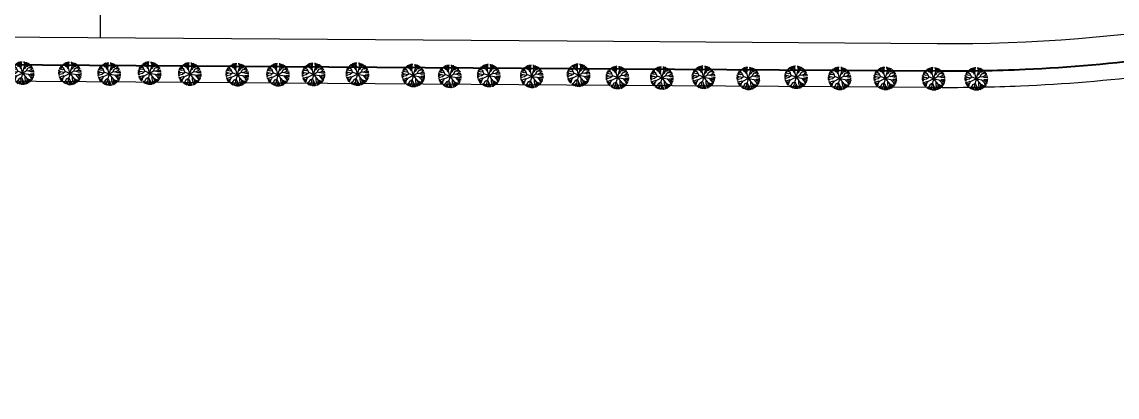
# Model space of a CAD drawing. Header units: millimetres. Extents: x -840588 to 786814, y -467537 to 194195.
# Drawn here: x 273541 to 473559, y -376790 to -308195 of the extents above; entities that cross this region are included whole.
import ezdxf

# ---------------------------------------------------------------- set-up
doc = ezdxf.new("R2010")
doc.units = ezdxf.units.MM
doc.header["$LTSCALE"] = 100
doc.header["$MEASUREMENT"] = 0
for name, color, linetype in [('1gt tim duong', 10, 'Continuous'), ('caycay', 96, 'Continuous'), ('gthong-viahe', 5, 'Continuous')]:
    doc.layers.add(name, color=color, linetype=linetype)
doc.layers.add('gthong-duong', color=7, linetype='Continuous', lineweight=40)

# ---------------------------------------------------------------- blocks, each defined once
blk = doc.blocks.new('A$C537F0C63')
at = {"layer": 'caycay'}
for p, q in [((3.57, 11.08), (3.27, 11.58)), ((3.91, 11.37), (3.79, 11.82)), ((4.71, 10.8), (4.27, 11.99)), ((4.7, 10.83), (4.91, 11.59)), ((4.91, 11.59), (4.85, 12.15)), ((6.16, 11.94), (6.2, 12.28)), ((6.35, 11.71), (6.16, 11.94)), ((6.35, 11.71), (6.61, 11.94)), ((6.45, 9.84), (6.35, 11.71)), ((6.61, 11.94), (6.62, 12.26)), ((6.83, 11.3), (6.89, 12.23)), ((7.44, 11.43), (7.65, 12.09)), ((7.68, 10.91), (8.02, 11.98)), ((8.11, 10.7), (8.71, 11.71)), ((0.57, 5.77), (0, 5.73)), ((1.76, 6.68), (0.01, 6.66)), ((0.45, 7.19), (0.09, 7.24)), ((1.12, 7.32), (0.15, 7.55)), ((1.28, 8.04), (0.44, 8.47)), ((0.71, 7.42), (0.45, 7.19)), ((0.8, 5.49), (0.57, 5.77)), ((0.92, 8.53), (0.59, 8.8)), ((2.01, 8.72), (0.76, 9.13)), ((0.94, 8.22), (0.92, 8.53)), ((1.92, 9.23), (1.09, 9.65)), ((1.54, 7.55), (1.12, 7.32)), ((1.52, 7.56), (1.28, 8.04)), ((1.77, 9.62), (1.34, 9.99)), ((3.1, 7.07), (1.52, 7.56)), ((2.01, 10.06), (1.67, 10.36)), ((2.7, 7.19), (1.76, 6.68)), ((1.88, 9.24), (1.77, 9.62)), ((3.27, 8.53), (1.88, 9.24)), ((2.31, 10.18), (2.01, 10.06)), ((2.54, 8.91), (2.01, 8.72)), ((2.27, 10.55), (2.04, 10.72)), ((6.13, 6.14), (2.18, 5.25)), ((2.3, 10.19), (2.27, 10.55)), ((3.22, 9.66), (2.3, 10.19)), ((3, 10.72), (2.57, 11.14)), ((3.27, 10.73), (2.96, 11.4)), ((3.27, 10.73), (3, 10.72)), ((3.88, 7.35), (3.1, 7.07)), ((3.99, 9.54), (3.22, 9.66)), ((4.5, 8.71), (3.27, 10.73)), ((3.91, 7.3), (3.27, 8.53)), ((3.81, 11.1), (3.57, 11.08)), ((3.81, 11.1), (3.91, 11.37)), ((4.24, 10.5), (3.81, 11.1)), ((6.13, 6.14), (3.91, 7.3)), ((6.13, 6.14), (4.04, 3.18)), ((4.59, 10.24), (4.24, 10.5)), ((5.32, 8.31), (4.5, 8.71)), ((4.58, 10.28), (4.71, 10.8)), ((6.13, 6.14), (4.58, 10.28)), ((6.13, 6.14), (6.97, 10.92)), ((6.13, 6.14), (8.58, 7.28)), ((6.13, 6.14), (9.31, 4.77)), ((6.13, 6.14), (6.84, 3.9)), ((6.72, 9.49), (6.45, 9.84)), ((6.53, 8.41), (6.95, 8.57)), ((6.97, 10.92), (6.83, 11.3)), ((6.95, 8.57), (7.77, 10.56)), ((6.97, 10.92), (7.44, 11.43)), ((7.39, 9.65), (7.97, 9.8)), ((7.77, 10.56), (7.68, 10.91)), ((7.77, 10.56), (8.11, 10.7)), ((7.97, 9.8), (8.93, 10.87)), ((8.28, 7.14), (9.09, 6.75)), ((8.58, 7.28), (9.09, 8.92)), ((8.93, 10.87), (9.27, 11.41)), ((8.93, 10.87), (9.17, 10.86)), ((8.94, 8.45), (9.94, 8.18)), ((9.08, 6.76), (9.9, 6.15)), ((9.09, 8.92), (9.75, 9.38)), ((9.09, 6.75), (11.19, 7.34)), ((9.17, 10.86), (9.54, 11.24)), ((9.73, 10.45), (10.14, 10.79)), ((9.79, 10.1), (9.73, 10.45)), ((9.75, 9.38), (9.79, 10.1)), ((9.75, 9.38), (10.35, 9.18)), ((9.76, 9.62), (10.89, 10.02)), ((9.79, 10.1), (10.36, 10.59)), ((9.9, 6.15), (11.46, 5.87)), ((9.94, 8.18), (10.81, 8.56)), ((10.35, 9.18), (11.2, 9.59)), ((10.77, 7.22), (11.65, 6.71)), ((10.79, 8.55), (11.21, 8.41)), ((10.81, 8.56), (11.05, 8.99)), ((11.05, 8.99), (11.44, 9.21)), ((11.19, 7.34), (11.54, 7.84)), ((11.21, 8.41), (11.7, 8.71)), ((11.33, 7.54), (11.9, 7.41)), ((11.46, 5.87), (11.83, 6.16)), ((11.46, 5.87), (11.73, 5.47)), ((11.54, 7.84), (11.96, 8.05)), ((11.65, 6.71), (12.23, 6.76)), ((11.83, 6.16), (12.27, 6.15)), ((11.9, 7.41), (12.11, 7.5)), ((0.78, 5.51), (0.04, 5.32)), ((1.06, 5.06), (0.14, 4.78)), ((1.72, 4.63), (0.31, 4.18)), ((1.23, 3.88), (0.57, 3.54)), ((1.86, 5.53), (0.8, 5.49)), ((1.6, 3.79), (0.8, 3.09)), ((1.3, 5.51), (1.06, 5.06)), ((1.7, 3.02), (1.11, 2.6)), ((1.62, 3.79), (1.23, 3.88)), ((2.36, 2.53), (1.49, 2.11)), ((2.11, 4), (1.62, 3.79)), ((2.09, 3.99), (1.7, 3.02)), ((2.15, 5.28), (1.72, 4.63)), ((2.5, 2.27), (1.82, 1.76)), ((2.18, 5.25), (1.86, 5.53)), ((3.34, 5.51), (2.11, 4)), ((2.56, 1.71), (2.25, 1.38)), ((2.95, 2.62), (2.36, 2.53)), ((3.43, 2.99), (2.5, 2.27)), ((2.5, 2.27), (2.56, 1.71)), ((3.34, 2.09), (2.64, 1.09)), ((3.66, 1.72), (3.15, 0.77)), ((3.37, 2.94), (3.34, 2.09)), ((4.04, 3.18), (3.43, 2.99)), ((4.15, 1.49), (3.63, 0.53)), ((4.03, 1.96), (3.66, 1.72)), ((4.04, 3.18), (4.03, 1.96)), ((4.03, 1.95), (4.15, 1.49)), ((4.29, 0.72), (4.11, 0.34)), ((4.63, 0.99), (4.29, 0.72)), ((4.63, 0.99), (4.55, 0.2)), ((5.06, 3.01), (4.63, 0.99)), ((4.99, 4.53), (5.06, 3.01)), ((6.06, 1.85), (5.15, 0.08)), ((5.69, 0.28), (5.64, 0.02)), ((6.05, 0.69), (5.69, 0.28)), ((6.03, 0.68), (6.15, 0)), ((6.06, 1.85), (6.05, 0.69)), ((6.05, 1.2), (6.3, 0.89)), ((6.84, 3.9), (6.06, 1.85)), ((6.3, 0.89), (6.57, 0.02)), ((6.33, 2.56), (6.62, 1.86)), ((6.62, 1.86), (7.05, 0.07)), ((6.84, 3.9), (7.43, 3.52)), ((7.43, 3.52), (7.28, 2.68)), ((7.28, 2.68), (7.72, 1.04)), ((7.43, 3.52), (8.1, 3.33)), ((7.72, 1.04), (7.5, 0.7)), ((7.5, 0.7), (7.66, 0.19)), ((7.51, 1.81), (8.13, 1.46)), ((7.68, 0.99), (8.13, 0.34)), ((8.1, 3.33), (9.11, 1.94)), ((8.13, 1.46), (8.63, 0.54)), ((8.37, 1.01), (8.76, 0.99)), ((8.76, 0.99), (8.99, 0.71)), ((9.11, 1.94), (9.05, 1.46)), ((9.05, 1.46), (9.36, 0.92)), ((9.11, 1.91), (9.56, 1.85)), ((9.31, 4.77), (9.56, 4.97)), ((9.31, 4.77), (9.62, 4.17)), ((9.56, 4.97), (11.29, 4.43)), ((9.56, 1.85), (9.93, 1.32)), ((9.62, 4.17), (11.36, 2.93)), ((9.94, 3.94), (10.23, 2.93)), ((10.23, 2.93), (10.79, 2.14)), ((10.48, 3.56), (10.95, 3.75)), ((10.92, 3.24), (10.93, 2.74)), ((10.93, 2.74), (11.11, 2.55)), ((10.95, 3.75), (11.66, 3.48)), ((11.22, 4.45), (11.31, 4.16)), ((11.29, 4.43), (11.54, 4.68)), ((11.31, 4.16), (11.83, 3.87)), ((11.54, 4.68), (12.06, 4.58)), ((11.73, 5.47), (12.22, 5.39))]:
    blk.add_line(p, q, dxfattribs=at)

msp = doc.modelspace()

# ---------------------------------------------------------------- linework, layer by layer
at = {"layer": '1gt tim duong', "ltscale": 3}
msp.add_line((287905, -196864), (287860, -311094), dxfattribs=at)
msp.add_lwpolyline([(-161054, -307968), (373128, -311687), (440726, -312158, 0.086264), (542081, -295266), (548719, -292939)], format="xyb", dxfattribs=at)
at = {"layer": 'gthong-duong', "ltscale": 2}
msp.add_lwpolyline([(53065, -376769), (53415, -326462, -0.4142136), (65498, -314545), (175005, -315308), (205008, -315517), (251608, -315841), (294380, -316139), (373535, -316690), (440638, -317157, 0.0131857), (456755, -316845, 0.0200229), (481137, -314747, 0.0401707), (528811, -304791)], format="xyb", dxfattribs=at)
at = {"layer": 'gthong-viahe'}
msp.add_lwpolyline([(294359, -319139), (373072, -319687), (440671, -320158, 0.0123863), (455926, -319886, 0.0195355), (479904, -317924, 0.0409748), (529270, -307782, 0.0131812), (544728, -302816), (574403, -292411)], format="xyb", dxfattribs=at)
msp.add_lwpolyline([(56065, -376790), (56436, -323483), (62477, -317524), (174984, -318308), (201841, -318495), (201841, -318495), (248816, -318822), (294359, -319139)], dxfattribs=at)

# ---------------------------------------------------------------- block references
at = {"layer": 'caycay', "extrusion": (-1.84909e-06, -5.24042e-08, 1), "xscale": -347.3280000366057, "yscale": 347.3280000034728, "zscale": 347.3280000000001, "rotation": 3.269462147545186}
for p in [(275897, -319562, -1), (284550, -319620, -1), (291714, -319737, -1), (299105, -319569, -1), (306439, -319743, -1), (315106, -319859, -1), (322554, -319862, -1), (329036, -319808, -1), (337052, -319754, -1), (347260, -320013, -1), (353934, -320159, -1), (361040, -320018, -1), (368898, -320163, -1), (377439, -319951, -1), (384544, -320384, -1), (392654, -320459, -1), (400262, -320319, -1), (408443, -320537, -1), (417166, -320325, -1), (425132, -320544, -1), (433457, -320547, -1), (442285, -320622, -1), (450076, -320625, -1)]:
    msp.add_blockref('A$C537F0C63', p, dxfattribs=at)

doc.saveas('drawing.dxf')
